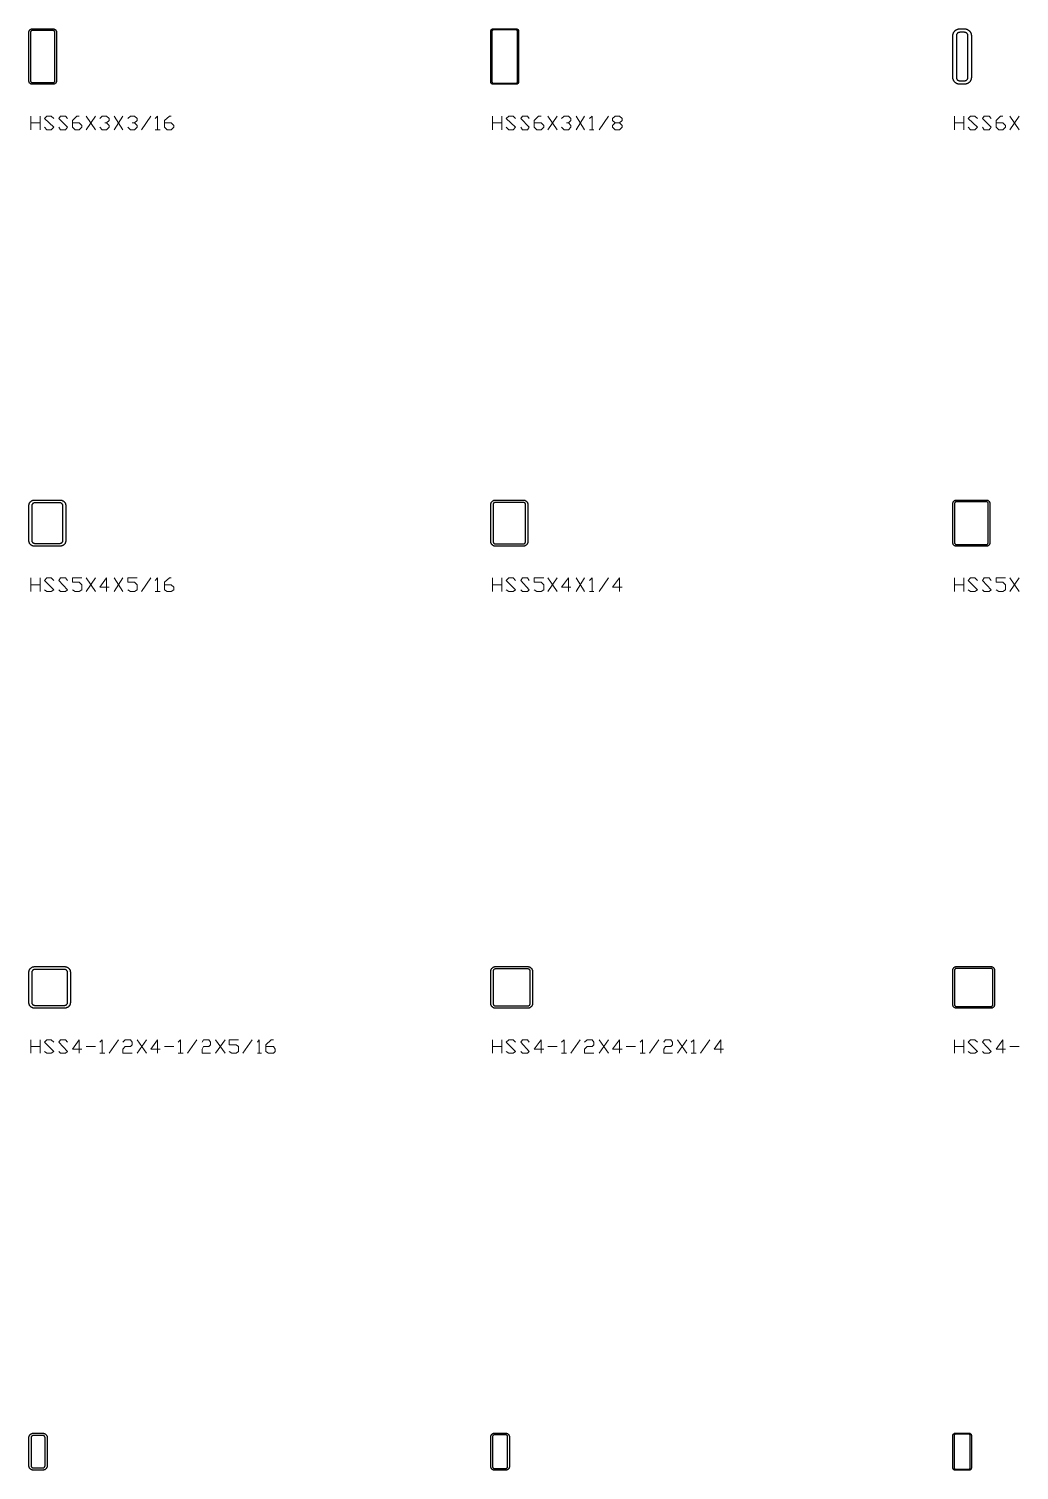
# Model space of a CAD drawing. Header units: inches. Extents: x 0 to 975, y -1305 to 34.
# Drawn here: x 0 to 107.2, y -1150 to -994 of the extents above; entities that cross this region are included whole.
import ezdxf

# ---------------------------------------------------------------- set-up
doc = ezdxf.new("R2010")
doc.units = ezdxf.units.IN
doc.header["$MEASUREMENT"] = 0
doc.layers.add('AISC_STEEL', color=7, linetype='Continuous')

msp = doc.modelspace()

# ---------------------------------------------------------------- linework, layer by layer
at = {"color": 3, "lineweight": 0}
for p, q in [((0.2, -1004.92), (0.2, -1003.44)), ((0.2, -1004.18), (1.22, -1004.18)), ((1.22, -1003.44), (1.22, -1004.92)), ((6.19, -1003.44), (7.21, -1004.92)), ((6.19, -1004.92), (7.21, -1003.44)), ((9.24, -1003.44), (10.16, -1004.92)), ((9.24, -1004.92), (10.16, -1003.44)), ((12.19, -1004.92), (13.2, -1003.44)), ((50.18, -1004.92), (50.18, -1003.44)), ((50.18, -1004.18), (51.2, -1004.18)), ((51.2, -1003.44), (51.2, -1004.92)), ((56.18, -1003.44), (57.19, -1004.92)), ((56.18, -1004.92), (57.19, -1003.44)), ((59.22, -1003.44), (60.14, -1004.92)), ((59.22, -1004.92), (60.14, -1003.44)), ((61.71, -1004.92), (62.72, -1003.44)), ((100.16, -1004.92), (100.16, -1003.44)), ((100.16, -1004.18), (101.18, -1004.18)), ((101.18, -1003.44), (101.18, -1004.92)), ((106.16, -1003.44), (107.17, -1004.92)), ((106.16, -1004.92), (107.17, -1003.44)), ((13.66, -1004.92), (14.22, -1004.92)), ((60.69, -1004.92), (61.16, -1004.92)), ((0.2, -1054.9), (0.2, -1053.43)), ((0.2, -1054.16), (1.22, -1054.16)), ((1.22, -1053.43), (1.22, -1054.9)), ((6.19, -1053.43), (7.21, -1054.9)), ((6.19, -1054.9), (7.21, -1053.43)), ((9.24, -1053.43), (10.16, -1054.9)), ((9.24, -1054.9), (10.16, -1053.43)), ((12.19, -1054.9), (13.2, -1053.43)), ((50.18, -1054.9), (50.18, -1053.43)), ((50.18, -1054.16), (51.2, -1054.16)), ((51.2, -1053.43), (51.2, -1054.9)), ((56.18, -1053.43), (57.19, -1054.9)), ((56.18, -1054.9), (57.19, -1053.43)), ((59.22, -1053.43), (60.14, -1054.9)), ((59.22, -1054.9), (60.14, -1053.43)), ((61.71, -1054.9), (62.72, -1053.43)), ((100.16, -1054.9), (100.16, -1053.43)), ((100.16, -1054.16), (101.18, -1054.16)), ((101.18, -1053.43), (101.18, -1054.9)), ((106.16, -1053.43), (107.17, -1054.9)), ((106.16, -1054.9), (107.17, -1053.43)), ((13.66, -1054.9), (14.22, -1054.9)), ((60.69, -1054.9), (61.16, -1054.9)), ((0.2, -1104.88), (0.2, -1103.41)), ((0.2, -1104.14), (1.22, -1104.14)), ((1.22, -1103.41), (1.22, -1104.88)), ((6.19, -1104.14), (7.21, -1104.14)), ((8.68, -1104.88), (9.7, -1103.41)), ((11.73, -1103.41), (12.74, -1104.88)), ((11.73, -1104.88), (12.74, -1103.41)), ((14.68, -1104.14), (15.69, -1104.14)), ((17.17, -1104.88), (18.18, -1103.41)), ((20.21, -1103.41), (21.23, -1104.88)), ((20.21, -1104.88), (21.23, -1103.41)), ((23.16, -1104.88), (24.18, -1103.41)), ((50.18, -1104.88), (50.18, -1103.41)), ((50.18, -1104.14), (51.2, -1104.14)), ((51.2, -1103.41), (51.2, -1104.88)), ((56.18, -1104.14), (57.19, -1104.14)), ((58.67, -1104.88), (59.68, -1103.41)), ((61.71, -1103.41), (62.72, -1104.88)), ((61.71, -1104.88), (62.72, -1103.41)), ((64.66, -1104.14), (65.67, -1104.14)), ((67.15, -1104.88), (68.16, -1103.41)), ((70.19, -1103.41), (71.21, -1104.88)), ((70.19, -1104.88), (71.21, -1103.41)), ((72.68, -1104.88), (73.7, -1103.41)), ((100.16, -1104.88), (100.16, -1103.41)), ((100.16, -1104.14), (101.18, -1104.14)), ((101.18, -1103.41), (101.18, -1104.88)), ((106.16, -1104.14), (107.17, -1104.14)), ((7.67, -1104.88), (8.22, -1104.88)), ((16.15, -1104.88), (16.71, -1104.88)), ((24.73, -1104.88), (25.19, -1104.88)), ((57.65, -1104.88), (58.2, -1104.88)), ((66.14, -1104.88), (66.69, -1104.88)), ((71.67, -1104.88), (72.22, -1104.88))]:
    msp.add_line(p, q, dxfattribs=at)
for points in [[(1.68, -1004.64), (1.95, -1004.92), (2.41, -1004.92), (2.69, -1004.64), (1.68, -1003.72), (1.95, -1003.44), (2.41, -1003.44), (2.69, -1003.72)], [(3.24, -1004.64), (3.43, -1004.92), (3.98, -1004.92), (4.17, -1004.64), (3.24, -1003.72), (3.43, -1003.44), (3.98, -1003.44), (4.17, -1003.72)], [(4.72, -1004.18), (5.46, -1004.18), (5.73, -1004.46), (5.73, -1004.64), (5.46, -1004.92), (5, -1004.92), (4.72, -1004.64), (4.72, -1003.91), (5.18, -1003.44), (5.46, -1003.44)], [(7.67, -1003.72), (7.95, -1003.44), (8.41, -1003.44), (8.68, -1003.72), (8.68, -1003.91), (8.41, -1004.18), (8.22, -1004.18)], [(8.41, -1004.18), (8.68, -1004.46), (8.68, -1004.64), (8.41, -1004.92), (7.95, -1004.92), (7.67, -1004.64)], [(10.71, -1003.72), (10.99, -1003.44), (11.45, -1003.44), (11.73, -1003.72), (11.73, -1003.91), (11.45, -1004.18), (11.17, -1004.18)], [(11.45, -1004.18), (11.73, -1004.46), (11.73, -1004.64), (11.45, -1004.92), (10.99, -1004.92), (10.71, -1004.64)], [(13.66, -1003.72), (13.94, -1003.44), (13.94, -1004.92)], [(14.68, -1004.18), (15.42, -1004.18), (15.69, -1004.46), (15.69, -1004.64), (15.42, -1004.92), (14.96, -1004.92), (14.68, -1004.64), (14.68, -1003.91), (15.23, -1003.44), (15.42, -1003.44)], [(51.66, -1004.64), (51.93, -1004.92), (52.4, -1004.92), (52.67, -1004.64), (51.66, -1003.72), (51.93, -1003.44), (52.4, -1003.44), (52.67, -1003.72)], [(53.23, -1004.64), (53.41, -1004.92), (53.96, -1004.92), (54.15, -1004.64), (53.23, -1003.72), (53.41, -1003.44), (53.96, -1003.44), (54.15, -1003.72)], [(54.7, -1004.18), (55.44, -1004.18), (55.72, -1004.46), (55.72, -1004.64), (55.44, -1004.92), (54.98, -1004.92), (54.7, -1004.64), (54.7, -1003.91), (55.16, -1003.44), (55.44, -1003.44)], [(57.65, -1003.72), (57.93, -1003.44), (58.39, -1003.44), (58.67, -1003.72), (58.67, -1003.91), (58.39, -1004.18), (58.2, -1004.18)], [(58.39, -1004.18), (58.67, -1004.46), (58.67, -1004.64), (58.39, -1004.92), (57.93, -1004.92), (57.65, -1004.64)], [(60.69, -1003.72), (60.97, -1003.44), (60.97, -1004.92)], [(63.92, -1004.18), (64.2, -1004.46), (64.2, -1004.64), (63.92, -1004.92), (63.46, -1004.92), (63.18, -1004.64), (63.18, -1004.46), (63.46, -1004.18), (63.92, -1004.18), (64.2, -1003.91), (64.2, -1003.72), (63.92, -1003.44), (63.46, -1003.44), (63.18, -1003.72), (63.18, -1003.91), (63.46, -1004.18)], [(101.64, -1004.64), (101.92, -1004.92), (102.38, -1004.92), (102.65, -1004.64), (101.64, -1003.72), (101.92, -1003.44), (102.38, -1003.44), (102.65, -1003.72)], [(103.21, -1004.64), (103.39, -1004.92), (103.94, -1004.92), (104.13, -1004.64), (103.21, -1003.72), (103.39, -1003.44), (103.94, -1003.44), (104.13, -1003.72)], [(104.68, -1004.18), (105.42, -1004.18), (105.7, -1004.46), (105.7, -1004.64), (105.42, -1004.92), (104.96, -1004.92), (104.68, -1004.64), (104.68, -1003.91), (105.14, -1003.44), (105.42, -1003.44)], [(1.68, -1054.72), (1.95, -1054.9), (2.41, -1054.9), (2.69, -1054.72), (1.68, -1053.7), (1.95, -1053.43), (2.41, -1053.43), (2.69, -1053.7)], [(3.24, -1054.72), (3.43, -1054.9), (3.98, -1054.9), (4.17, -1054.72), (3.24, -1053.7), (3.43, -1053.43), (3.98, -1053.43), (4.17, -1053.7)], [(4.72, -1054.72), (5, -1054.9), (5.46, -1054.9), (5.73, -1054.72), (5.73, -1054.16), (5.46, -1053.89), (4.72, -1053.89), (4.72, -1053.43), (5.73, -1053.43)], [(8.68, -1054.44), (7.67, -1054.44), (8.41, -1053.43), (8.41, -1054.9)], [(10.71, -1054.72), (10.99, -1054.9), (11.45, -1054.9), (11.73, -1054.72), (11.73, -1054.16), (11.45, -1053.89), (10.71, -1053.89), (10.71, -1053.43), (11.73, -1053.43)], [(13.66, -1053.7), (13.94, -1053.43), (13.94, -1054.9)], [(14.68, -1054.16), (15.42, -1054.16), (15.69, -1054.44), (15.69, -1054.72), (15.42, -1054.9), (14.96, -1054.9), (14.68, -1054.72), (14.68, -1053.89), (15.23, -1053.43), (15.42, -1053.43)], [(51.66, -1054.72), (51.93, -1054.9), (52.4, -1054.9), (52.67, -1054.72), (51.66, -1053.7), (51.93, -1053.43), (52.4, -1053.43), (52.67, -1053.7)], [(53.23, -1054.72), (53.41, -1054.9), (53.96, -1054.9), (54.15, -1054.72), (53.23, -1053.7), (53.41, -1053.43), (53.96, -1053.43), (54.15, -1053.7)], [(54.7, -1054.72), (54.98, -1054.9), (55.44, -1054.9), (55.72, -1054.72), (55.72, -1054.16), (55.44, -1053.89), (54.7, -1053.89), (54.7, -1053.43), (55.72, -1053.43)], [(58.67, -1054.44), (57.65, -1054.44), (58.39, -1053.43), (58.39, -1054.9)], [(60.69, -1053.7), (60.97, -1053.43), (60.97, -1054.9)], [(64.2, -1054.44), (63.18, -1054.44), (63.92, -1053.43), (63.92, -1054.9)], [(101.64, -1054.72), (101.92, -1054.9), (102.38, -1054.9), (102.65, -1054.72), (101.64, -1053.7), (101.92, -1053.43), (102.38, -1053.43), (102.65, -1053.7)], [(103.21, -1054.72), (103.39, -1054.9), (103.94, -1054.9), (104.13, -1054.72), (103.21, -1053.7), (103.39, -1053.43), (103.94, -1053.43), (104.13, -1053.7)], [(104.68, -1054.72), (104.96, -1054.9), (105.42, -1054.9), (105.7, -1054.72), (105.7, -1054.16), (105.42, -1053.89), (104.68, -1053.89), (104.68, -1053.43), (105.7, -1053.43)], [(1.68, -1104.7), (1.95, -1104.88), (2.41, -1104.88), (2.69, -1104.7), (1.68, -1103.68), (1.95, -1103.41), (2.41, -1103.41), (2.69, -1103.68)], [(3.24, -1104.7), (3.43, -1104.88), (3.98, -1104.88), (4.17, -1104.7), (3.24, -1103.68), (3.43, -1103.41), (3.98, -1103.41), (4.17, -1103.68)], [(5.73, -1104.42), (4.72, -1104.42), (5.46, -1103.41), (5.46, -1104.88)], [(7.67, -1103.68), (7.95, -1103.41), (7.95, -1104.88)], [(10.16, -1103.68), (10.44, -1103.41), (10.99, -1103.41), (11.17, -1103.68), (11.17, -1103.96), (10.99, -1104.14), (10.44, -1104.14), (10.16, -1104.42), (10.16, -1104.88), (11.17, -1104.88)], [(14.22, -1104.42), (13.2, -1104.42), (13.94, -1103.41), (13.94, -1104.88)], [(16.15, -1103.68), (16.43, -1103.41), (16.43, -1104.88)], [(18.74, -1103.68), (18.92, -1103.41), (19.47, -1103.41), (19.66, -1103.68), (19.66, -1103.96), (19.47, -1104.14), (18.92, -1104.14), (18.74, -1104.42), (18.74, -1104.88), (19.66, -1104.88)], [(21.69, -1104.7), (21.96, -1104.88), (22.42, -1104.88), (22.7, -1104.7), (22.7, -1104.14), (22.42, -1103.96), (21.69, -1103.96), (21.69, -1103.41), (22.7, -1103.41)], [(24.73, -1103.68), (24.91, -1103.41), (24.91, -1104.88)], [(25.65, -1104.14), (26.48, -1104.14), (26.67, -1104.42), (26.67, -1104.7), (26.48, -1104.88), (25.93, -1104.88), (25.65, -1104.7), (25.65, -1103.96), (26.21, -1103.41), (26.48, -1103.41)], [(51.66, -1104.7), (51.93, -1104.88), (52.4, -1104.88), (52.67, -1104.7), (51.66, -1103.68), (51.93, -1103.41), (52.4, -1103.41), (52.67, -1103.68)], [(53.23, -1104.7), (53.41, -1104.88), (53.96, -1104.88), (54.15, -1104.7), (53.23, -1103.68), (53.41, -1103.41), (53.96, -1103.41), (54.15, -1103.68)], [(55.72, -1104.42), (54.7, -1104.42), (55.44, -1103.41), (55.44, -1104.88)], [(57.65, -1103.68), (57.93, -1103.41), (57.93, -1104.88)], [(60.14, -1103.68), (60.42, -1103.41), (60.97, -1103.41), (61.16, -1103.68), (61.16, -1103.96), (60.97, -1104.14), (60.42, -1104.14), (60.14, -1104.42), (60.14, -1104.88), (61.16, -1104.88)], [(64.2, -1104.42), (63.18, -1104.42), (63.92, -1103.41), (63.92, -1104.88)], [(66.14, -1103.68), (66.41, -1103.41), (66.41, -1104.88)], [(68.72, -1103.68), (68.9, -1103.41), (69.46, -1103.41), (69.64, -1103.68), (69.64, -1103.96), (69.46, -1104.14), (68.9, -1104.14), (68.72, -1104.42), (68.72, -1104.88), (69.64, -1104.88)], [(71.67, -1103.68), (71.95, -1103.41), (71.95, -1104.88)], [(75.17, -1104.42), (74.16, -1104.42), (74.9, -1103.41), (74.9, -1104.88)], [(101.64, -1104.7), (101.92, -1104.88), (102.38, -1104.88), (102.65, -1104.7), (101.64, -1103.68), (101.92, -1103.41), (102.38, -1103.41), (102.65, -1103.68)], [(103.21, -1104.7), (103.39, -1104.88), (103.94, -1104.88), (104.13, -1104.7), (103.21, -1103.68), (103.39, -1103.41), (103.94, -1103.41), (104.13, -1103.68)], [(105.7, -1104.42), (104.68, -1104.42), (105.42, -1103.41), (105.42, -1104.88)]]:
    msp.add_lwpolyline(points, dxfattribs=at)
at = {"layer": 'AISC_STEEL'}
for points in [[(2.62, -994), (2.65, -994), (2.68, -994), (2.71, -994.01), (2.74, -994.02), (2.77, -994.03), (2.8, -994.04), (2.82, -994.06), (2.85, -994.07), (2.87, -994.09), (2.89, -994.11), (2.91, -994.13), (2.93, -994.15), (2.94, -994.18), (2.96, -994.2), (2.97, -994.23), (2.98, -994.26), (2.99, -994.29), (3, -994.32), (3, -994.35), (3, -994.37), (3, -999.62), (3, -999.65), (3, -999.68), (2.99, -999.71), (2.98, -999.74), (2.97, -999.77), (2.96, -999.8), (2.94, -999.82), (2.93, -999.85), (2.91, -999.87), (2.89, -999.89), (2.87, -999.91), (2.85, -999.93), (2.82, -999.94), (2.8, -999.96), (2.77, -999.97), (2.74, -999.98), (2.71, -999.99), (2.68, -1000), (2.65, -1000), (2.62, -1000), (0.38, -1000), (0.35, -1000), (0.32, -1000), (0.29, -999.99), (0.26, -999.98), (0.23, -999.97), (0.2, -999.96), (0.18, -999.94), (0.15, -999.93), (0.13, -999.91), (0.11, -999.89), (0.09, -999.87), (0.07, -999.85), (0.06, -999.82), (0.04, -999.8), (0.03, -999.77), (0.02, -999.74), (0.01, -999.71), (0, -999.68), (0, -999.65), (0, -999.62), (0, -994.37), (0, -994.35), (0, -994.32), (0.01, -994.29), (0.02, -994.26), (0.03, -994.23), (0.04, -994.2), (0.06, -994.18), (0.07, -994.15), (0.09, -994.13), (0.11, -994.11), (0.13, -994.09), (0.15, -994.07), (0.18, -994.06), (0.2, -994.04), (0.23, -994.03), (0.26, -994.02), (0.29, -994.01), (0.32, -994), (0.35, -994), (0.38, -994)], [(0.38, -994.19), (0.35, -994.19), (0.33, -994.19), (0.3, -994.2), (0.28, -994.21), (0.26, -994.23), (0.24, -994.24), (0.23, -994.26), (0.21, -994.28), (0.2, -994.3), (0.19, -994.33), (0.19, -994.35), (0.19, -994.37), (0.19, -999.62), (0.19, -999.65), (0.19, -999.67), (0.2, -999.7), (0.21, -999.72), (0.23, -999.74), (0.24, -999.76), (0.26, -999.77), (0.28, -999.79), (0.3, -999.8), (0.33, -999.81), (0.35, -999.81), (0.38, -999.81), (2.62, -999.81), (2.65, -999.81), (2.67, -999.81), (2.7, -999.8), (2.72, -999.79), (2.74, -999.77), (2.76, -999.76), (2.77, -999.74), (2.79, -999.72), (2.8, -999.7), (2.81, -999.67), (2.81, -999.65), (2.81, -999.62), (2.81, -994.37), (2.81, -994.35), (2.81, -994.33), (2.8, -994.3), (2.79, -994.28), (2.77, -994.26), (2.76, -994.24), (2.74, -994.23), (2.72, -994.21), (2.7, -994.2), (2.67, -994.19), (2.65, -994.19), (2.62, -994.19)], [(52.75, -994), (52.78, -994), (52.81, -994.01), (52.83, -994.01), (52.86, -994.02), (52.88, -994.04), (52.91, -994.05), (52.93, -994.07), (52.95, -994.09), (52.96, -994.12), (52.98, -994.14), (52.99, -994.17), (52.99, -994.19), (53, -994.22), (53, -994.25), (53, -999.75), (53, -999.78), (52.99, -999.81), (52.99, -999.83), (52.98, -999.86), (52.96, -999.88), (52.95, -999.91), (52.93, -999.93), (52.91, -999.95), (52.88, -999.96), (52.86, -999.98), (52.83, -999.99), (52.81, -999.99), (52.78, -1000), (52.75, -1000), (50.25, -1000), (50.22, -1000), (50.19, -999.99), (50.17, -999.99), (50.14, -999.98), (50.12, -999.96), (50.09, -999.95), (50.07, -999.93), (50.05, -999.91), (50.04, -999.88), (50.02, -999.86), (50.01, -999.83), (50.01, -999.81), (50, -999.78), (50, -999.75), (50, -994.25), (50, -994.22), (50.01, -994.19), (50.01, -994.17), (50.02, -994.14), (50.04, -994.12), (50.05, -994.09), (50.07, -994.07), (50.09, -994.05), (50.12, -994.04), (50.14, -994.02), (50.17, -994.01), (50.19, -994.01), (50.22, -994), (50.25, -994)], [(50.25, -994.12), (50.23, -994.13), (50.22, -994.13), (50.2, -994.13), (50.19, -994.14), (50.17, -994.15), (50.16, -994.16), (50.15, -994.17), (50.14, -994.19), (50.13, -994.2), (50.13, -994.22), (50.13, -994.23), (50.12, -994.25), (50.12, -999.75), (50.13, -999.77), (50.13, -999.78), (50.13, -999.8), (50.14, -999.81), (50.15, -999.83), (50.16, -999.84), (50.17, -999.85), (50.19, -999.86), (50.2, -999.87), (50.22, -999.87), (50.23, -999.87), (50.25, -999.87), (52.75, -999.87), (52.77, -999.87), (52.78, -999.87), (52.8, -999.87), (52.81, -999.86), (52.83, -999.85), (52.84, -999.84), (52.85, -999.83), (52.86, -999.81), (52.87, -999.8), (52.87, -999.78), (52.87, -999.77), (52.88, -999.75), (52.88, -994.25), (52.87, -994.23), (52.87, -994.22), (52.87, -994.2), (52.86, -994.19), (52.85, -994.17), (52.84, -994.16), (52.83, -994.15), (52.81, -994.14), (52.8, -994.13), (52.78, -994.13), (52.77, -994.13), (52.75, -994.12)], [(101.25, -994), (101.28, -994), (101.31, -994), (101.34, -994.01), (101.37, -994.01), (101.4, -994.01), (101.43, -994.02), (101.45, -994.03), (101.48, -994.04), (101.51, -994.05), (101.54, -994.06), (101.56, -994.07), (101.59, -994.08), (101.62, -994.1), (101.64, -994.11), (101.67, -994.13), (101.69, -994.14), (101.71, -994.16), (101.74, -994.18), (101.76, -994.2), (101.78, -994.22), (101.8, -994.24), (101.82, -994.26), (101.84, -994.29), (101.86, -994.31), (101.87, -994.33), (101.89, -994.36), (101.9, -994.38), (101.92, -994.41), (101.93, -994.44), (101.94, -994.46), (101.95, -994.49), (101.96, -994.52), (101.97, -994.55), (101.98, -994.57), (101.99, -994.6), (101.99, -994.63), (101.99, -994.66), (102, -994.69), (102, -994.72), (102, -994.75), (102, -999.25), (102, -999.28), (102, -999.31), (101.99, -999.34), (101.99, -999.37), (101.99, -999.4), (101.98, -999.43), (101.97, -999.45), (101.96, -999.48), (101.95, -999.51), (101.94, -999.54), (101.93, -999.56), (101.92, -999.59), (101.9, -999.62), (101.89, -999.64), (101.87, -999.67), (101.86, -999.69), (101.84, -999.71), (101.82, -999.74), (101.8, -999.76), (101.78, -999.78), (101.76, -999.8), (101.74, -999.82), (101.71, -999.84), (101.69, -999.86), (101.67, -999.87), (101.64, -999.89), (101.62, -999.9), (101.59, -999.92), (101.56, -999.93), (101.54, -999.94), (101.51, -999.95), (101.48, -999.96), (101.45, -999.97), (101.43, -999.98), (101.4, -999.99), (101.37, -999.99), (101.34, -999.99), (101.31, -1000), (101.28, -1000), (101.25, -1000), (100.75, -1000), (100.72, -1000), (100.69, -1000), (100.66, -999.99), (100.63, -999.99), (100.6, -999.99), (100.57, -999.98), (100.55, -999.97), (100.52, -999.96), (100.49, -999.95), (100.46, -999.94), (100.44, -999.93), (100.41, -999.92), (100.38, -999.9), (100.36, -999.89), (100.33, -999.87), (100.31, -999.86), (100.29, -999.84), (100.26, -999.82), (100.24, -999.8), (100.22, -999.78), (100.2, -999.76), (100.18, -999.74), (100.16, -999.71), (100.14, -999.69), (100.13, -999.67), (100.11, -999.64), (100.1, -999.62), (100.08, -999.59), (100.07, -999.56), (100.06, -999.54), (100.05, -999.51), (100.04, -999.48), (100.03, -999.45), (100.02, -999.43), (100.01, -999.4), (100.01, -999.37), (100.01, -999.34), (100, -999.31), (100, -999.28), (100, -999.25), (100, -994.75), (100, -994.72), (100, -994.69), (100.01, -994.66), (100.01, -994.63), (100.01, -994.6), (100.02, -994.57), (100.03, -994.55), (100.04, -994.52), (100.05, -994.49), (100.06, -994.46), (100.07, -994.44), (100.08, -994.41), (100.1, -994.38), (100.11, -994.36), (100.13, -994.33), (100.14, -994.31), (100.16, -994.29), (100.18, -994.26), (100.2, -994.24), (100.22, -994.22), (100.24, -994.2), (100.26, -994.18), (100.29, -994.16), (100.31, -994.14), (100.33, -994.13), (100.36, -994.11), (100.38, -994.1), (100.41, -994.08), (100.44, -994.07), (100.46, -994.06), (100.49, -994.05), (100.52, -994.04), (100.55, -994.03), (100.57, -994.02), (100.6, -994.01), (100.63, -994.01), (100.66, -994.01), (100.69, -994), (100.72, -994), (100.75, -994)], [(100.75, -994.37), (100.72, -994.38), (100.69, -994.38), (100.66, -994.39), (100.63, -994.39), (100.61, -994.4), (100.58, -994.42), (100.55, -994.43), (100.53, -994.45), (100.51, -994.46), (100.48, -994.48), (100.46, -994.51), (100.45, -994.53), (100.43, -994.55), (100.42, -994.58), (100.4, -994.61), (100.39, -994.63), (100.39, -994.66), (100.38, -994.69), (100.38, -994.72), (100.38, -994.75), (100.38, -999.25), (100.38, -999.28), (100.38, -999.31), (100.39, -999.34), (100.39, -999.37), (100.4, -999.39), (100.42, -999.42), (100.43, -999.45), (100.45, -999.47), (100.46, -999.49), (100.48, -999.52), (100.51, -999.54), (100.53, -999.55), (100.55, -999.57), (100.58, -999.58), (100.61, -999.6), (100.63, -999.61), (100.66, -999.61), (100.69, -999.62), (100.72, -999.62), (100.75, -999.62), (101.25, -999.62), (101.28, -999.62), (101.31, -999.62), (101.34, -999.61), (101.37, -999.61), (101.39, -999.6), (101.42, -999.58), (101.45, -999.57), (101.47, -999.55), (101.49, -999.54), (101.52, -999.52), (101.54, -999.49), (101.55, -999.47), (101.57, -999.45), (101.58, -999.42), (101.6, -999.39), (101.61, -999.37), (101.61, -999.34), (101.62, -999.31), (101.62, -999.28), (101.62, -999.25), (101.62, -994.75), (101.62, -994.72), (101.62, -994.69), (101.61, -994.66), (101.61, -994.63), (101.6, -994.61), (101.58, -994.58), (101.57, -994.55), (101.55, -994.53), (101.54, -994.51), (101.52, -994.48), (101.49, -994.46), (101.47, -994.45), (101.45, -994.43), (101.42, -994.42), (101.39, -994.4), (101.37, -994.39), (101.34, -994.39), (101.31, -994.38), (101.28, -994.38), (101.25, -994.37)], [(3.38, -1045), (3.4, -1045), (3.43, -1045), (3.46, -1045.01), (3.49, -1045.01), (3.52, -1045.02), (3.55, -1045.03), (3.58, -1045.03), (3.61, -1045.04), (3.63, -1045.06), (3.66, -1045.07), (3.69, -1045.08), (3.71, -1045.1), (3.74, -1045.12), (3.76, -1045.13), (3.78, -1045.15), (3.81, -1045.17), (3.83, -1045.19), (3.85, -1045.22), (3.87, -1045.24), (3.88, -1045.26), (3.9, -1045.29), (3.92, -1045.31), (3.93, -1045.34), (3.94, -1045.37), (3.96, -1045.39), (3.97, -1045.42), (3.97, -1045.45), (3.98, -1045.48), (3.99, -1045.51), (3.99, -1045.54), (4, -1045.57), (4, -1045.6), (4, -1045.62), (4, -1049.38), (4, -1049.4), (4, -1049.43), (3.99, -1049.46), (3.99, -1049.49), (3.98, -1049.52), (3.97, -1049.55), (3.97, -1049.58), (3.96, -1049.61), (3.94, -1049.63), (3.93, -1049.66), (3.92, -1049.69), (3.9, -1049.71), (3.88, -1049.74), (3.87, -1049.76), (3.85, -1049.78), (3.83, -1049.81), (3.81, -1049.83), (3.78, -1049.85), (3.76, -1049.87), (3.74, -1049.88), (3.71, -1049.9), (3.69, -1049.92), (3.66, -1049.93), (3.63, -1049.94), (3.61, -1049.96), (3.58, -1049.97), (3.55, -1049.97), (3.52, -1049.98), (3.49, -1049.99), (3.46, -1049.99), (3.43, -1050), (3.4, -1050), (3.38, -1050), (0.62, -1050), (0.6, -1050), (0.57, -1050), (0.54, -1049.99), (0.51, -1049.99), (0.48, -1049.98), (0.45, -1049.97), (0.42, -1049.97), (0.39, -1049.96), (0.37, -1049.94), (0.34, -1049.93), (0.31, -1049.92), (0.29, -1049.9), (0.26, -1049.88), (0.24, -1049.87), (0.22, -1049.85), (0.19, -1049.83), (0.17, -1049.81), (0.15, -1049.78), (0.13, -1049.76), (0.12, -1049.74), (0.1, -1049.71), (0.08, -1049.69), (0.07, -1049.66), (0.06, -1049.63), (0.04, -1049.61), (0.03, -1049.58), (0.03, -1049.55), (0.02, -1049.52), (0.01, -1049.49), (0.01, -1049.46), (0, -1049.43), (0, -1049.4), (0, -1049.38), (0, -1045.62), (0, -1045.6), (0, -1045.57), (0.01, -1045.54), (0.01, -1045.51), (0.02, -1045.48), (0.03, -1045.45), (0.03, -1045.42), (0.04, -1045.39), (0.06, -1045.37), (0.07, -1045.34), (0.08, -1045.31), (0.1, -1045.29), (0.12, -1045.26), (0.13, -1045.24), (0.15, -1045.22), (0.17, -1045.19), (0.19, -1045.17), (0.22, -1045.15), (0.24, -1045.13), (0.26, -1045.12), (0.29, -1045.1), (0.31, -1045.08), (0.34, -1045.07), (0.37, -1045.06), (0.39, -1045.04), (0.42, -1045.03), (0.45, -1045.03), (0.48, -1045.02), (0.51, -1045.01), (0.54, -1045.01), (0.57, -1045), (0.6, -1045), (0.62, -1045)], [(53.5, -1045), (53.53, -1045), (53.56, -1045), (53.59, -1045.01), (53.62, -1045.01), (53.64, -1045.02), (53.67, -1045.03), (53.7, -1045.04), (53.72, -1045.05), (53.75, -1045.07), (53.77, -1045.08), (53.8, -1045.1), (53.82, -1045.12), (53.84, -1045.14), (53.86, -1045.16), (53.88, -1045.18), (53.9, -1045.2), (53.92, -1045.23), (53.93, -1045.25), (53.95, -1045.28), (53.96, -1045.3), (53.97, -1045.33), (53.98, -1045.36), (53.99, -1045.38), (53.99, -1045.41), (54, -1045.44), (54, -1045.47), (54, -1045.5), (54, -1049.5), (54, -1049.53), (54, -1049.56), (53.99, -1049.59), (53.99, -1049.62), (53.98, -1049.64), (53.97, -1049.67), (53.96, -1049.7), (53.95, -1049.72), (53.93, -1049.75), (53.92, -1049.77), (53.9, -1049.8), (53.88, -1049.82), (53.86, -1049.84), (53.84, -1049.86), (53.82, -1049.88), (53.8, -1049.9), (53.77, -1049.92), (53.75, -1049.93), (53.72, -1049.95), (53.7, -1049.96), (53.67, -1049.97), (53.64, -1049.98), (53.62, -1049.99), (53.59, -1049.99), (53.56, -1050), (53.53, -1050), (53.5, -1050), (50.5, -1050), (50.47, -1050), (50.44, -1050), (50.41, -1049.99), (50.38, -1049.99), (50.36, -1049.98), (50.33, -1049.97), (50.3, -1049.96), (50.28, -1049.95), (50.25, -1049.93), (50.23, -1049.92), (50.2, -1049.9), (50.18, -1049.88), (50.16, -1049.86), (50.14, -1049.84), (50.12, -1049.82), (50.1, -1049.8), (50.08, -1049.77), (50.07, -1049.75), (50.05, -1049.72), (50.04, -1049.7), (50.03, -1049.67), (50.02, -1049.64), (50.01, -1049.62), (50.01, -1049.59), (50, -1049.56), (50, -1049.53), (50, -1049.5), (50, -1045.5), (50, -1045.47), (50, -1045.44), (50.01, -1045.41), (50.01, -1045.38), (50.02, -1045.36), (50.03, -1045.33), (50.04, -1045.3), (50.05, -1045.28), (50.07, -1045.25), (50.08, -1045.23), (50.1, -1045.2), (50.12, -1045.18), (50.14, -1045.16), (50.16, -1045.14), (50.18, -1045.12), (50.2, -1045.1), (50.23, -1045.08), (50.25, -1045.07), (50.28, -1045.05), (50.3, -1045.04), (50.33, -1045.03), (50.36, -1045.02), (50.38, -1045.01), (50.41, -1045.01), (50.44, -1045), (50.47, -1045), (50.5, -1045)], [(103.62, -1045), (103.65, -1045), (103.68, -1045), (103.71, -1045.01), (103.74, -1045.02), (103.77, -1045.03), (103.8, -1045.04), (103.82, -1045.06), (103.85, -1045.07), (103.87, -1045.09), (103.89, -1045.11), (103.91, -1045.13), (103.93, -1045.15), (103.94, -1045.18), (103.96, -1045.2), (103.97, -1045.23), (103.98, -1045.26), (103.99, -1045.29), (104, -1045.32), (104, -1045.35), (104, -1045.38), (104, -1049.62), (104, -1049.65), (104, -1049.68), (103.99, -1049.71), (103.98, -1049.74), (103.97, -1049.77), (103.96, -1049.8), (103.94, -1049.82), (103.93, -1049.85), (103.91, -1049.87), (103.89, -1049.89), (103.87, -1049.91), (103.85, -1049.93), (103.82, -1049.94), (103.8, -1049.96), (103.77, -1049.97), (103.74, -1049.98), (103.71, -1049.99), (103.68, -1050), (103.65, -1050), (103.62, -1050), (100.38, -1050), (100.35, -1050), (100.32, -1050), (100.29, -1049.99), (100.26, -1049.98), (100.23, -1049.97), (100.2, -1049.96), (100.18, -1049.94), (100.15, -1049.93), (100.13, -1049.91), (100.11, -1049.89), (100.09, -1049.87), (100.07, -1049.85), (100.06, -1049.82), (100.04, -1049.8), (100.03, -1049.77), (100.02, -1049.74), (100.01, -1049.71), (100, -1049.68), (100, -1049.65), (100, -1049.62), (100, -1045.38), (100, -1045.35), (100, -1045.32), (100.01, -1045.29), (100.02, -1045.26), (100.03, -1045.23), (100.04, -1045.2), (100.06, -1045.18), (100.07, -1045.15), (100.09, -1045.13), (100.11, -1045.11), (100.13, -1045.09), (100.15, -1045.07), (100.18, -1045.06), (100.2, -1045.04), (100.23, -1045.03), (100.26, -1045.02), (100.29, -1045.01), (100.32, -1045), (100.35, -1045), (100.38, -1045)], [(100.38, -1045.19), (100.35, -1045.19), (100.33, -1045.19), (100.3, -1045.2), (100.28, -1045.21), (100.26, -1045.23), (100.24, -1045.24), (100.23, -1045.26), (100.21, -1045.28), (100.2, -1045.3), (100.19, -1045.33), (100.19, -1045.35), (100.19, -1045.38), (100.19, -1049.62), (100.19, -1049.65), (100.19, -1049.67), (100.2, -1049.7), (100.21, -1049.72), (100.23, -1049.74), (100.24, -1049.76), (100.26, -1049.77), (100.28, -1049.79), (100.3, -1049.8), (100.33, -1049.81), (100.35, -1049.81), (100.38, -1049.81), (103.62, -1049.81), (103.65, -1049.81), (103.67, -1049.81), (103.7, -1049.8), (103.72, -1049.79), (103.74, -1049.77), (103.76, -1049.76), (103.77, -1049.74), (103.79, -1049.72), (103.8, -1049.7), (103.81, -1049.67), (103.81, -1049.65), (103.81, -1049.62), (103.81, -1045.38), (103.81, -1045.35), (103.81, -1045.33), (103.8, -1045.3), (103.79, -1045.28), (103.77, -1045.26), (103.76, -1045.24), (103.74, -1045.23), (103.72, -1045.21), (103.7, -1045.2), (103.67, -1045.19), (103.65, -1045.19), (103.62, -1045.19)], [(0.62, -1045.31), (0.6, -1045.31), (0.57, -1045.32), (0.54, -1045.32), (0.51, -1045.33), (0.49, -1045.35), (0.46, -1045.36), (0.44, -1045.38), (0.41, -1045.39), (0.39, -1045.41), (0.38, -1045.44), (0.36, -1045.46), (0.35, -1045.49), (0.33, -1045.51), (0.32, -1045.54), (0.32, -1045.57), (0.31, -1045.6), (0.31, -1045.62), (0.31, -1049.38), (0.31, -1049.4), (0.32, -1049.43), (0.32, -1049.46), (0.33, -1049.49), (0.35, -1049.51), (0.36, -1049.54), (0.38, -1049.56), (0.39, -1049.59), (0.41, -1049.61), (0.44, -1049.62), (0.46, -1049.64), (0.49, -1049.65), (0.51, -1049.67), (0.54, -1049.68), (0.57, -1049.68), (0.6, -1049.69), (0.62, -1049.69), (3.38, -1049.69), (3.4, -1049.69), (3.43, -1049.68), (3.46, -1049.68), (3.49, -1049.67), (3.51, -1049.65), (3.54, -1049.64), (3.56, -1049.62), (3.59, -1049.61), (3.61, -1049.59), (3.62, -1049.56), (3.64, -1049.54), (3.65, -1049.51), (3.67, -1049.49), (3.68, -1049.46), (3.68, -1049.43), (3.69, -1049.4), (3.69, -1049.38), (3.69, -1045.62), (3.69, -1045.6), (3.68, -1045.57), (3.68, -1045.54), (3.67, -1045.51), (3.65, -1045.49), (3.64, -1045.46), (3.62, -1045.44), (3.61, -1045.41), (3.59, -1045.39), (3.56, -1045.38), (3.54, -1045.36), (3.51, -1045.35), (3.49, -1045.33), (3.46, -1045.32), (3.43, -1045.32), (3.4, -1045.31), (3.38, -1045.31)], [(50.5, -1045.25), (50.47, -1045.25), (50.44, -1045.26), (50.42, -1045.26), (50.39, -1045.27), (50.37, -1045.29), (50.34, -1045.3), (50.32, -1045.32), (50.3, -1045.34), (50.29, -1045.37), (50.27, -1045.39), (50.26, -1045.42), (50.26, -1045.44), (50.25, -1045.47), (50.25, -1045.5), (50.25, -1049.5), (50.25, -1049.53), (50.26, -1049.56), (50.26, -1049.58), (50.27, -1049.61), (50.29, -1049.63), (50.3, -1049.66), (50.32, -1049.68), (50.34, -1049.7), (50.37, -1049.71), (50.39, -1049.73), (50.42, -1049.74), (50.44, -1049.74), (50.47, -1049.75), (50.5, -1049.75), (53.5, -1049.75), (53.53, -1049.75), (53.56, -1049.74), (53.58, -1049.74), (53.61, -1049.73), (53.63, -1049.71), (53.66, -1049.7), (53.68, -1049.68), (53.7, -1049.66), (53.71, -1049.63), (53.73, -1049.61), (53.74, -1049.58), (53.74, -1049.56), (53.75, -1049.53), (53.75, -1049.5), (53.75, -1045.5), (53.75, -1045.47), (53.74, -1045.44), (53.74, -1045.42), (53.73, -1045.39), (53.71, -1045.37), (53.7, -1045.34), (53.68, -1045.32), (53.66, -1045.3), (53.63, -1045.29), (53.61, -1045.27), (53.58, -1045.26), (53.56, -1045.26), (53.53, -1045.25), (53.5, -1045.25)], [(3.88, -1095.5), (3.9, -1095.5), (3.93, -1095.5), (3.96, -1095.51), (3.99, -1095.51), (4.02, -1095.52), (4.05, -1095.53), (4.08, -1095.53), (4.11, -1095.54), (4.13, -1095.56), (4.16, -1095.57), (4.19, -1095.58), (4.21, -1095.6), (4.24, -1095.62), (4.26, -1095.63), (4.28, -1095.65), (4.31, -1095.67), (4.33, -1095.69), (4.35, -1095.72), (4.37, -1095.74), (4.38, -1095.76), (4.4, -1095.79), (4.42, -1095.81), (4.43, -1095.84), (4.44, -1095.87), (4.46, -1095.89), (4.47, -1095.92), (4.47, -1095.95), (4.48, -1095.98), (4.49, -1096.01), (4.49, -1096.04), (4.5, -1096.07), (4.5, -1096.1), (4.5, -1096.12), (4.5, -1099.38), (4.5, -1099.4), (4.5, -1099.43), (4.49, -1099.46), (4.49, -1099.49), (4.48, -1099.52), (4.47, -1099.55), (4.47, -1099.58), (4.46, -1099.61), (4.44, -1099.63), (4.43, -1099.66), (4.42, -1099.69), (4.4, -1099.71), (4.38, -1099.74), (4.37, -1099.76), (4.35, -1099.78), (4.33, -1099.81), (4.31, -1099.83), (4.28, -1099.85), (4.26, -1099.87), (4.24, -1099.88), (4.21, -1099.9), (4.19, -1099.92), (4.16, -1099.93), (4.13, -1099.94), (4.11, -1099.96), (4.08, -1099.97), (4.05, -1099.97), (4.02, -1099.98), (3.99, -1099.99), (3.96, -1099.99), (3.93, -1100), (3.9, -1100), (3.88, -1100), (0.62, -1100), (0.6, -1100), (0.57, -1100), (0.54, -1099.99), (0.51, -1099.99), (0.48, -1099.98), (0.45, -1099.97), (0.42, -1099.97), (0.39, -1099.96), (0.37, -1099.94), (0.34, -1099.93), (0.31, -1099.92), (0.29, -1099.9), (0.26, -1099.88), (0.24, -1099.87), (0.22, -1099.85), (0.19, -1099.83), (0.17, -1099.81), (0.15, -1099.78), (0.13, -1099.76), (0.12, -1099.74), (0.1, -1099.71), (0.08, -1099.69), (0.07, -1099.66), (0.06, -1099.63), (0.04, -1099.61), (0.03, -1099.58), (0.03, -1099.55), (0.02, -1099.52), (0.01, -1099.49), (0.01, -1099.46), (0, -1099.43), (0, -1099.4), (0, -1099.38), (0, -1096.12), (0, -1096.1), (0, -1096.07), (0.01, -1096.04), (0.01, -1096.01), (0.02, -1095.98), (0.03, -1095.95), (0.03, -1095.92), (0.04, -1095.89), (0.06, -1095.87), (0.07, -1095.84), (0.08, -1095.81), (0.1, -1095.79), (0.12, -1095.76), (0.13, -1095.74), (0.15, -1095.72), (0.17, -1095.69), (0.19, -1095.67), (0.22, -1095.65), (0.24, -1095.63), (0.26, -1095.62), (0.29, -1095.6), (0.31, -1095.58), (0.34, -1095.57), (0.37, -1095.56), (0.39, -1095.54), (0.42, -1095.53), (0.45, -1095.53), (0.48, -1095.52), (0.51, -1095.51), (0.54, -1095.51), (0.57, -1095.5), (0.6, -1095.5), (0.62, -1095.5)], [(0.62, -1095.81), (0.6, -1095.81), (0.57, -1095.82), (0.54, -1095.82), (0.51, -1095.83), (0.49, -1095.85), (0.46, -1095.86), (0.44, -1095.88), (0.41, -1095.89), (0.39, -1095.91), (0.38, -1095.94), (0.36, -1095.96), (0.35, -1095.99), (0.33, -1096.01), (0.32, -1096.04), (0.32, -1096.07), (0.31, -1096.1), (0.31, -1096.12), (0.31, -1099.38), (0.31, -1099.4), (0.32, -1099.43), (0.32, -1099.46), (0.33, -1099.49), (0.35, -1099.51), (0.36, -1099.54), (0.38, -1099.56), (0.39, -1099.59), (0.41, -1099.61), (0.44, -1099.62), (0.46, -1099.64), (0.49, -1099.65), (0.51, -1099.67), (0.54, -1099.68), (0.57, -1099.68), (0.6, -1099.69), (0.62, -1099.69), (3.88, -1099.69), (3.9, -1099.69), (3.93, -1099.68), (3.96, -1099.68), (3.99, -1099.67), (4.01, -1099.65), (4.04, -1099.64), (4.06, -1099.62), (4.09, -1099.61), (4.11, -1099.59), (4.12, -1099.56), (4.14, -1099.54), (4.15, -1099.51), (4.17, -1099.49), (4.18, -1099.46), (4.18, -1099.43), (4.19, -1099.4), (4.19, -1099.38), (4.19, -1096.12), (4.19, -1096.1), (4.18, -1096.07), (4.18, -1096.04), (4.17, -1096.01), (4.15, -1095.99), (4.14, -1095.96), (4.12, -1095.94), (4.11, -1095.91), (4.09, -1095.89), (4.06, -1095.88), (4.04, -1095.86), (4.01, -1095.85), (3.99, -1095.83), (3.96, -1095.82), (3.93, -1095.82), (3.9, -1095.81), (3.88, -1095.81)], [(54, -1095.5), (54.03, -1095.5), (54.06, -1095.5), (54.09, -1095.51), (54.12, -1095.51), (54.14, -1095.52), (54.17, -1095.53), (54.2, -1095.54), (54.22, -1095.55), (54.25, -1095.57), (54.27, -1095.58), (54.3, -1095.6), (54.32, -1095.62), (54.34, -1095.64), (54.36, -1095.66), (54.38, -1095.68), (54.4, -1095.7), (54.42, -1095.73), (54.43, -1095.75), (54.45, -1095.78), (54.46, -1095.8), (54.47, -1095.83), (54.48, -1095.86), (54.49, -1095.88), (54.49, -1095.91), (54.5, -1095.94), (54.5, -1095.97), (54.5, -1096), (54.5, -1099.5), (54.5, -1099.53), (54.5, -1099.56), (54.49, -1099.59), (54.49, -1099.62), (54.48, -1099.64), (54.47, -1099.67), (54.46, -1099.7), (54.45, -1099.72), (54.43, -1099.75), (54.42, -1099.77), (54.4, -1099.8), (54.38, -1099.82), (54.36, -1099.84), (54.34, -1099.86), (54.32, -1099.88), (54.3, -1099.9), (54.27, -1099.92), (54.25, -1099.93), (54.22, -1099.95), (54.2, -1099.96), (54.17, -1099.97), (54.14, -1099.98), (54.12, -1099.99), (54.09, -1099.99), (54.06, -1100), (54.03, -1100), (54, -1100), (50.5, -1100), (50.47, -1100), (50.44, -1100), (50.41, -1099.99), (50.38, -1099.99), (50.36, -1099.98), (50.33, -1099.97), (50.3, -1099.96), (50.28, -1099.95), (50.25, -1099.93), (50.23, -1099.92), (50.2, -1099.9), (50.18, -1099.88), (50.16, -1099.86), (50.14, -1099.84), (50.12, -1099.82), (50.1, -1099.8), (50.08, -1099.77), (50.07, -1099.75), (50.05, -1099.72), (50.04, -1099.7), (50.03, -1099.67), (50.02, -1099.64), (50.01, -1099.62), (50.01, -1099.59), (50, -1099.56), (50, -1099.53), (50, -1099.5), (50, -1096), (50, -1095.97), (50, -1095.94), (50.01, -1095.91), (50.01, -1095.88), (50.02, -1095.86), (50.03, -1095.83), (50.04, -1095.8), (50.05, -1095.78), (50.07, -1095.75), (50.08, -1095.73), (50.1, -1095.7), (50.12, -1095.68), (50.14, -1095.66), (50.16, -1095.64), (50.18, -1095.62), (50.2, -1095.6), (50.23, -1095.58), (50.25, -1095.57), (50.28, -1095.55), (50.3, -1095.54), (50.33, -1095.53), (50.36, -1095.52), (50.38, -1095.51), (50.41, -1095.51), (50.44, -1095.5), (50.47, -1095.5), (50.5, -1095.5)], [(50.5, -1095.75), (50.47, -1095.75), (50.44, -1095.76), (50.42, -1095.76), (50.39, -1095.77), (50.37, -1095.79), (50.34, -1095.8), (50.32, -1095.82), (50.3, -1095.84), (50.29, -1095.87), (50.27, -1095.89), (50.26, -1095.92), (50.26, -1095.94), (50.25, -1095.97), (50.25, -1096), (50.25, -1099.5), (50.25, -1099.53), (50.26, -1099.56), (50.26, -1099.58), (50.27, -1099.61), (50.29, -1099.63), (50.3, -1099.66), (50.32, -1099.68), (50.34, -1099.7), (50.37, -1099.71), (50.39, -1099.73), (50.42, -1099.74), (50.44, -1099.74), (50.47, -1099.75), (50.5, -1099.75), (54, -1099.75), (54.03, -1099.75), (54.06, -1099.74), (54.08, -1099.74), (54.11, -1099.73), (54.13, -1099.71), (54.16, -1099.7), (54.18, -1099.68), (54.2, -1099.66), (54.21, -1099.63), (54.23, -1099.61), (54.24, -1099.58), (54.24, -1099.56), (54.25, -1099.53), (54.25, -1099.5), (54.25, -1096), (54.25, -1095.97), (54.24, -1095.94), (54.24, -1095.92), (54.23, -1095.89), (54.21, -1095.87), (54.2, -1095.84), (54.18, -1095.82), (54.16, -1095.8), (54.13, -1095.79), (54.11, -1095.77), (54.08, -1095.76), (54.06, -1095.76), (54.03, -1095.75), (54, -1095.75)], [(104.12, -1095.5), (104.15, -1095.5), (104.18, -1095.5), (104.21, -1095.51), (104.24, -1095.52), (104.27, -1095.53), (104.3, -1095.54), (104.32, -1095.56), (104.35, -1095.57), (104.37, -1095.59), (104.39, -1095.61), (104.41, -1095.63), (104.43, -1095.65), (104.44, -1095.68), (104.46, -1095.7), (104.47, -1095.73), (104.48, -1095.76), (104.49, -1095.79), (104.5, -1095.82), (104.5, -1095.85), (104.5, -1095.88), (104.5, -1099.62), (104.5, -1099.65), (104.5, -1099.68), (104.49, -1099.71), (104.48, -1099.74), (104.47, -1099.77), (104.46, -1099.8), (104.44, -1099.82), (104.43, -1099.85), (104.41, -1099.87), (104.39, -1099.89), (104.37, -1099.91), (104.35, -1099.93), (104.32, -1099.94), (104.3, -1099.96), (104.27, -1099.97), (104.24, -1099.98), (104.21, -1099.99), (104.18, -1100), (104.15, -1100), (104.12, -1100), (100.38, -1100), (100.35, -1100), (100.32, -1100), (100.29, -1099.99), (100.26, -1099.98), (100.23, -1099.97), (100.2, -1099.96), (100.18, -1099.94), (100.15, -1099.93), (100.13, -1099.91), (100.11, -1099.89), (100.09, -1099.87), (100.07, -1099.85), (100.06, -1099.82), (100.04, -1099.8), (100.03, -1099.77), (100.02, -1099.74), (100.01, -1099.71), (100, -1099.68), (100, -1099.65), (100, -1099.62), (100, -1095.88), (100, -1095.85), (100, -1095.82), (100.01, -1095.79), (100.02, -1095.76), (100.03, -1095.73), (100.04, -1095.7), (100.06, -1095.68), (100.07, -1095.65), (100.09, -1095.63), (100.11, -1095.61), (100.13, -1095.59), (100.15, -1095.57), (100.18, -1095.56), (100.2, -1095.54), (100.23, -1095.53), (100.26, -1095.52), (100.29, -1095.51), (100.32, -1095.5), (100.35, -1095.5), (100.38, -1095.5)], [(100.38, -1095.69), (100.35, -1095.69), (100.33, -1095.69), (100.3, -1095.7), (100.28, -1095.71), (100.26, -1095.73), (100.24, -1095.74), (100.23, -1095.76), (100.21, -1095.78), (100.2, -1095.8), (100.19, -1095.83), (100.19, -1095.85), (100.19, -1095.88), (100.19, -1099.62), (100.19, -1099.65), (100.19, -1099.67), (100.2, -1099.7), (100.21, -1099.72), (100.23, -1099.74), (100.24, -1099.76), (100.26, -1099.77), (100.28, -1099.79), (100.3, -1099.8), (100.33, -1099.81), (100.35, -1099.81), (100.38, -1099.81), (104.12, -1099.81), (104.15, -1099.81), (104.17, -1099.81), (104.2, -1099.8), (104.22, -1099.79), (104.24, -1099.77), (104.26, -1099.76), (104.27, -1099.74), (104.29, -1099.72), (104.3, -1099.7), (104.31, -1099.67), (104.31, -1099.65), (104.31, -1099.62), (104.31, -1095.88), (104.31, -1095.85), (104.31, -1095.83), (104.3, -1095.8), (104.29, -1095.78), (104.27, -1095.76), (104.26, -1095.74), (104.24, -1095.73), (104.22, -1095.71), (104.2, -1095.7), (104.17, -1095.69), (104.15, -1095.69), (104.12, -1095.69)], [(1.5, -1146), (1.53, -1146), (1.56, -1146), (1.59, -1146.01), (1.62, -1146.01), (1.64, -1146.02), (1.67, -1146.03), (1.7, -1146.04), (1.72, -1146.05), (1.75, -1146.07), (1.77, -1146.08), (1.8, -1146.1), (1.82, -1146.12), (1.84, -1146.14), (1.86, -1146.16), (1.88, -1146.18), (1.9, -1146.2), (1.92, -1146.23), (1.93, -1146.25), (1.95, -1146.28), (1.96, -1146.3), (1.97, -1146.33), (1.98, -1146.36), (1.99, -1146.38), (1.99, -1146.41), (2, -1146.44), (2, -1146.47), (2, -1146.5), (2, -1149.5), (2, -1149.53), (2, -1149.56), (1.99, -1149.59), (1.99, -1149.62), (1.98, -1149.64), (1.97, -1149.67), (1.96, -1149.7), (1.95, -1149.72), (1.93, -1149.75), (1.92, -1149.77), (1.9, -1149.8), (1.88, -1149.82), (1.86, -1149.84), (1.84, -1149.86), (1.82, -1149.88), (1.8, -1149.9), (1.77, -1149.92), (1.75, -1149.93), (1.72, -1149.95), (1.7, -1149.96), (1.67, -1149.97), (1.64, -1149.98), (1.62, -1149.99), (1.59, -1149.99), (1.56, -1150), (1.53, -1150), (1.5, -1150), (0.5, -1150), (0.47, -1150), (0.44, -1150), (0.41, -1149.99), (0.38, -1149.99), (0.36, -1149.98), (0.33, -1149.97), (0.3, -1149.96), (0.28, -1149.95), (0.25, -1149.93), (0.23, -1149.92), (0.2, -1149.9), (0.18, -1149.88), (0.16, -1149.86), (0.14, -1149.84), (0.12, -1149.82), (0.1, -1149.8), (0.08, -1149.77), (0.07, -1149.75), (0.05, -1149.72), (0.04, -1149.7), (0.03, -1149.67), (0.02, -1149.64), (0.01, -1149.62), (0.01, -1149.59), (0, -1149.56), (0, -1149.53), (0, -1149.5), (0, -1146.5), (0, -1146.47), (0, -1146.44), (0.01, -1146.41), (0.01, -1146.38), (0.02, -1146.36), (0.03, -1146.33), (0.04, -1146.3), (0.05, -1146.28), (0.07, -1146.25), (0.08, -1146.23), (0.1, -1146.2), (0.12, -1146.18), (0.14, -1146.16), (0.16, -1146.14), (0.18, -1146.12), (0.2, -1146.1), (0.23, -1146.08), (0.25, -1146.07), (0.28, -1146.05), (0.3, -1146.04), (0.33, -1146.03), (0.36, -1146.02), (0.38, -1146.01), (0.41, -1146.01), (0.44, -1146), (0.47, -1146), (0.5, -1146)], [(0.5, -1146.25), (0.47, -1146.25), (0.44, -1146.26), (0.42, -1146.26), (0.39, -1146.27), (0.37, -1146.29), (0.34, -1146.3), (0.32, -1146.32), (0.3, -1146.34), (0.29, -1146.37), (0.27, -1146.39), (0.26, -1146.42), (0.26, -1146.44), (0.25, -1146.47), (0.25, -1146.5), (0.25, -1149.5), (0.25, -1149.53), (0.26, -1149.56), (0.26, -1149.58), (0.27, -1149.61), (0.29, -1149.63), (0.3, -1149.66), (0.32, -1149.68), (0.34, -1149.7), (0.37, -1149.71), (0.39, -1149.73), (0.42, -1149.74), (0.44, -1149.74), (0.47, -1149.75), (0.5, -1149.75), (1.5, -1149.75), (1.53, -1149.75), (1.56, -1149.74), (1.58, -1149.74), (1.61, -1149.73), (1.63, -1149.71), (1.66, -1149.7), (1.68, -1149.68), (1.7, -1149.66), (1.71, -1149.63), (1.73, -1149.61), (1.74, -1149.58), (1.74, -1149.56), (1.75, -1149.53), (1.75, -1149.5), (1.75, -1146.5), (1.75, -1146.47), (1.74, -1146.44), (1.74, -1146.42), (1.73, -1146.39), (1.71, -1146.37), (1.7, -1146.34), (1.68, -1146.32), (1.66, -1146.3), (1.63, -1146.29), (1.61, -1146.27), (1.58, -1146.26), (1.56, -1146.26), (1.53, -1146.25), (1.5, -1146.25)], [(51.62, -1146), (51.65, -1146), (51.68, -1146), (51.71, -1146.01), (51.74, -1146.02), (51.77, -1146.03), (51.8, -1146.04), (51.82, -1146.06), (51.85, -1146.07), (51.87, -1146.09), (51.89, -1146.11), (51.91, -1146.13), (51.93, -1146.15), (51.94, -1146.18), (51.96, -1146.2), (51.97, -1146.23), (51.98, -1146.26), (51.99, -1146.29), (52, -1146.32), (52, -1146.35), (52, -1146.38), (52, -1149.62), (52, -1149.65), (52, -1149.68), (51.99, -1149.71), (51.98, -1149.74), (51.97, -1149.77), (51.96, -1149.8), (51.94, -1149.82), (51.93, -1149.85), (51.91, -1149.87), (51.89, -1149.89), (51.87, -1149.91), (51.85, -1149.93), (51.82, -1149.94), (51.8, -1149.96), (51.77, -1149.97), (51.74, -1149.98), (51.71, -1149.99), (51.68, -1150), (51.65, -1150), (51.62, -1150), (50.38, -1150), (50.35, -1150), (50.32, -1150), (50.29, -1149.99), (50.26, -1149.98), (50.23, -1149.97), (50.2, -1149.96), (50.18, -1149.94), (50.15, -1149.93), (50.13, -1149.91), (50.11, -1149.89), (50.09, -1149.87), (50.07, -1149.85), (50.06, -1149.82), (50.04, -1149.8), (50.03, -1149.77), (50.02, -1149.74), (50.01, -1149.71), (50, -1149.68), (50, -1149.65), (50, -1149.62), (50, -1146.38), (50, -1146.35), (50, -1146.32), (50.01, -1146.29), (50.02, -1146.26), (50.03, -1146.23), (50.04, -1146.2), (50.06, -1146.18), (50.07, -1146.15), (50.09, -1146.13), (50.11, -1146.11), (50.13, -1146.09), (50.15, -1146.07), (50.18, -1146.06), (50.2, -1146.04), (50.23, -1146.03), (50.26, -1146.02), (50.29, -1146.01), (50.32, -1146), (50.35, -1146), (50.38, -1146)], [(50.38, -1146.19), (50.35, -1146.19), (50.33, -1146.19), (50.3, -1146.2), (50.28, -1146.21), (50.26, -1146.23), (50.24, -1146.24), (50.23, -1146.26), (50.21, -1146.28), (50.2, -1146.3), (50.19, -1146.33), (50.19, -1146.35), (50.19, -1146.38), (50.19, -1149.62), (50.19, -1149.65), (50.19, -1149.67), (50.2, -1149.7), (50.21, -1149.72), (50.23, -1149.74), (50.24, -1149.76), (50.26, -1149.77), (50.28, -1149.79), (50.3, -1149.8), (50.33, -1149.81), (50.35, -1149.81), (50.38, -1149.81), (51.62, -1149.81), (51.65, -1149.81), (51.67, -1149.81), (51.7, -1149.8), (51.72, -1149.79), (51.74, -1149.77), (51.76, -1149.76), (51.77, -1149.74), (51.79, -1149.72), (51.8, -1149.7), (51.81, -1149.67), (51.81, -1149.65), (51.81, -1149.62), (51.81, -1146.38), (51.81, -1146.35), (51.81, -1146.33), (51.8, -1146.3), (51.79, -1146.28), (51.77, -1146.26), (51.76, -1146.24), (51.74, -1146.23), (51.72, -1146.21), (51.7, -1146.2), (51.67, -1146.19), (51.65, -1146.19), (51.62, -1146.19)], [(101.75, -1146), (101.78, -1146), (101.81, -1146.01), (101.83, -1146.01), (101.86, -1146.02), (101.88, -1146.04), (101.91, -1146.05), (101.93, -1146.07), (101.95, -1146.09), (101.96, -1146.12), (101.98, -1146.14), (101.99, -1146.17), (101.99, -1146.19), (102, -1146.22), (102, -1146.25), (102, -1149.75), (102, -1149.78), (101.99, -1149.81), (101.99, -1149.83), (101.98, -1149.86), (101.96, -1149.88), (101.95, -1149.91), (101.93, -1149.93), (101.91, -1149.95), (101.88, -1149.96), (101.86, -1149.98), (101.83, -1149.99), (101.81, -1149.99), (101.78, -1150), (101.75, -1150), (100.25, -1150), (100.22, -1150), (100.19, -1149.99), (100.17, -1149.99), (100.14, -1149.98), (100.12, -1149.96), (100.09, -1149.95), (100.07, -1149.93), (100.05, -1149.91), (100.04, -1149.88), (100.02, -1149.86), (100.01, -1149.83), (100.01, -1149.81), (100, -1149.78), (100, -1149.75), (100, -1146.25), (100, -1146.22), (100.01, -1146.19), (100.01, -1146.17), (100.02, -1146.14), (100.04, -1146.12), (100.05, -1146.09), (100.07, -1146.07), (100.09, -1146.05), (100.12, -1146.04), (100.14, -1146.02), (100.17, -1146.01), (100.19, -1146.01), (100.22, -1146), (100.25, -1146)], [(100.25, -1146.12), (100.23, -1146.13), (100.22, -1146.13), (100.2, -1146.13), (100.19, -1146.14), (100.17, -1146.15), (100.16, -1146.16), (100.15, -1146.17), (100.14, -1146.19), (100.13, -1146.2), (100.13, -1146.22), (100.13, -1146.23), (100.12, -1146.25), (100.12, -1149.75), (100.13, -1149.77), (100.13, -1149.78), (100.13, -1149.8), (100.14, -1149.81), (100.15, -1149.83), (100.16, -1149.84), (100.17, -1149.85), (100.19, -1149.86), (100.2, -1149.87), (100.22, -1149.87), (100.23, -1149.87), (100.25, -1149.88), (101.75, -1149.88), (101.77, -1149.87), (101.78, -1149.87), (101.8, -1149.87), (101.81, -1149.86), (101.83, -1149.85), (101.84, -1149.84), (101.85, -1149.83), (101.86, -1149.81), (101.87, -1149.8), (101.87, -1149.78), (101.87, -1149.77), (101.88, -1149.75), (101.88, -1146.25), (101.87, -1146.23), (101.87, -1146.22), (101.87, -1146.2), (101.86, -1146.19), (101.85, -1146.17), (101.84, -1146.16), (101.83, -1146.15), (101.81, -1146.14), (101.8, -1146.13), (101.78, -1146.13), (101.77, -1146.13), (101.75, -1146.12)]]:
    msp.add_lwpolyline(points, close=True, dxfattribs=at)

doc.saveas('drawing.dxf')
